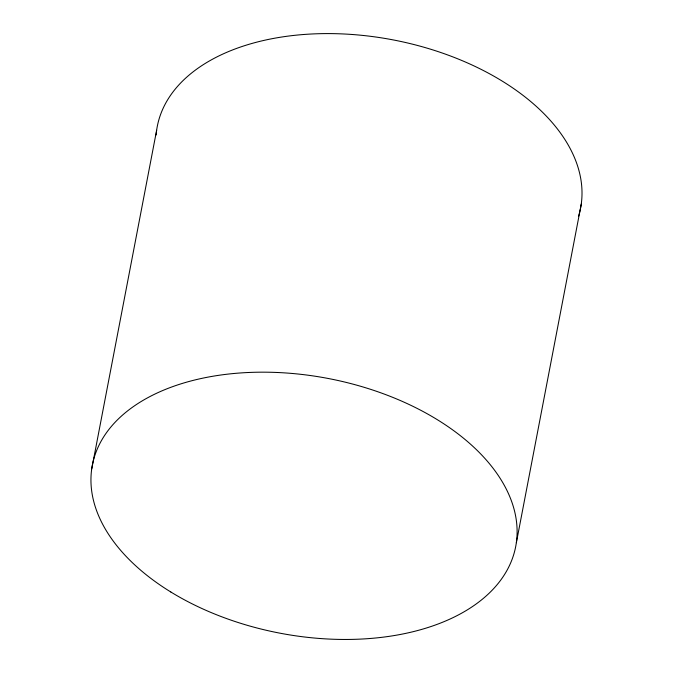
<?xml version="1.0" encoding="UTF-8"?>
<svg xmlns="http://www.w3.org/2000/svg" width="673" height="673" viewBox="0 0 673 673"><rect width="100%" height="100%" fill="white"/><g stroke="black" fill="none" stroke-linecap="round" stroke-linejoin="round"><path stroke-width="1.01" d="M91.747 468.82L156.641 130.293M516.359 542.707L581.253 204.18M156.111 134.979A215.553 129.611 10.9 0 1 393.486 39.968A215.553 129.611 10.9 0 1 578.57 216.134M170.824 591.996A215.553 129.611 10.9 0 0 514.702 551.027A215.553 129.611 10.9 0 0 226.633 374.264A215.553 129.611 10.9 0 0 170.824 591.996"/></g></svg>
